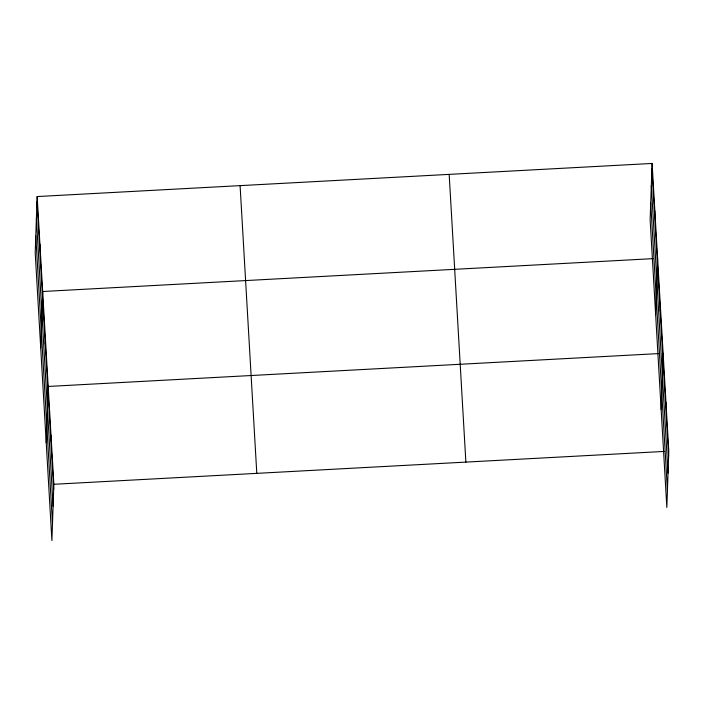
<?xml version="1.0" encoding="UTF-8"?>
<svg xmlns="http://www.w3.org/2000/svg" width="704" height="704" viewBox="0 0 704 704"><rect width="100%" height="100%" fill="white"/><g stroke="black" fill="none" stroke-linecap="round" stroke-linejoin="round"><path stroke-width="1.06" d="M37.162 196.557L35.2 252.824L51.902 540.549L53.865 484.282L37.162 196.557L652.098 163.451L668.8 451.176L666.838 507.443L650.135 219.718L652.098 163.451M39.741 249.198L39.917 244.033M40.709 347.776L42.671 291.5L653.25 258.632M45.25 344.15L45.434 338.976M46.218 442.719L48.189 386.452L658.759 353.584M50.846 440.537L51.022 435.362M654.676 216.102L654.861 210.927M655.644 314.67L657.615 258.403M660.185 311.045L660.37 305.879M661.162 409.622L663.124 353.346M665.782 407.431L665.958 402.266M53.865 484.282L664.435 451.414M651.922 168.626L668.615 456.35M651.332 185.486L668.034 473.211M650.725 202.858L667.427 490.582M449.17 174.372L465.872 462.097M240.09 185.627L256.793 473.352M36.986 201.722L53.68 489.447M36.397 218.583L53.09 506.317M35.79 235.963L52.483 523.688"/></g></svg>
